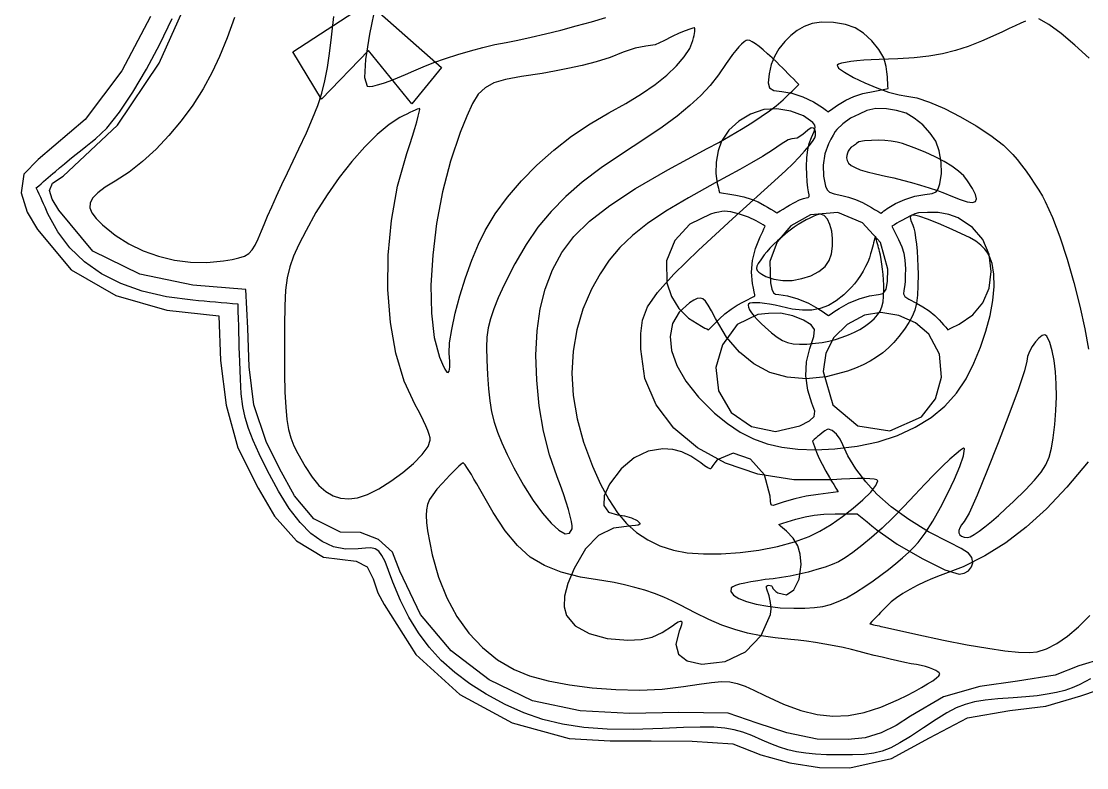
# Model space of a CAD drawing. Extents: x -68 to 38, y -28 to 81.
# Drawn here: x -67.96 to -34.13, y 12.7 to 36.39 of the extents above; entities that cross this region are included whole.
import ezdxf

# ---------------------------------------------------------------- set-up
doc = ezdxf.new("R2010")
doc.units = 0
for name, color, linetype in [('grapes', 7, 'CONTINUOUS'), ('outer', 7, 'CONTINUOUS'), ('rose', 7, 'CONTINUOUS'), ('uros_logo', 7, 'CONTINUOUS')]:
    doc.layers.add(name, color=color, linetype=linetype)

msp = doc.modelspace()

# ---------------------------------------------------------------- linework, layer by layer
at = {"layer": 'grapes', "color": 7}
for points in [[(-42.847232, 36.324034), (-43.094538, 36.226442), (-43.315867, 36.102482), (-43.519795, 35.946563), (-43.714896, 35.753021), (-43.905811, 35.516854), (-44.044498, 35.281957), (-44.141491, 35.026475), (-44.207338, 34.728396), (-44.23681, 34.446694), (-44.195096, 34.279848), (-44.059711, 34.195948), (-43.808183, 34.163193), (-43.492011, 34.111017), (-43.141195, 33.998331), (-42.802163, 33.843153), (-42.521332, 33.663527), (-42.476749, 33.62847), (-42.432164, 33.593386), (-42.387582, 33.558329), (-42.343, 33.523272), (-42.266004, 33.576241), (-42.189007, 33.629211), (-42.112011, 33.68218), (-42.035014, 33.73515), (-41.778781, 33.895038), (-41.524361, 34.012222), (-41.230361, 34.102418), (-40.855394, 34.181317), (-40.750502, 34.200367), (-40.645611, 34.219417), (-40.54072, 34.238467), (-40.435828, 34.257517), (-40.440961, 34.351073), (-40.446094, 34.44463), (-40.451227, 34.53816), (-40.45636, 34.631743), (-40.471706, 34.794991), (-40.498648, 34.962816), (-40.53334, 35.11556), (-40.571911, 35.233379), (-40.723981, 35.495661), (-40.951594, 35.769689), (-41.21624, 36.014879), (-41.479405, 36.19061), (-41.781112, 36.291673), (-42.166613, 36.353077), (-42.550491, 36.366491), (-42.847333, 36.323616), (-42.847317, 36.323634), (-42.847304, 36.323655), (-42.847288, 36.323692)], [(-44.384207, 33.592116), (-44.801873, 33.452469), (-45.175763, 33.229849), (-45.489022, 32.936929), (-45.724789, 32.58633), (-45.834382, 32.284895), (-45.896806, 31.928554), (-45.907177, 31.565811), (-45.860558, 31.245056), (-45.841428, 31.174254), (-45.822299, 31.103451), (-45.80317, 31.032649), (-45.78404, 30.961847), (-45.654765, 30.940151), (-45.525489, 30.918455), (-45.396217, 30.896759), (-45.266944, 30.875063), (-45.013767, 30.822199), (-44.780309, 30.751635), (-44.562787, 30.661994), (-44.357434, 30.551901), (-44.259334, 30.49282), (-44.161235, 30.433765), (-44.063138, 30.374683), (-43.965036, 30.315602), (-43.865605, 30.375477), (-43.766175, 30.435352), (-43.666742, 30.495227), (-43.567311, 30.555103), (-43.402317, 30.648104), (-43.247073, 30.724251), (-43.119023, 30.775686), (-43.035623, 30.794736), (-42.968753, 30.801615), (-42.93669, 30.829317), (-42.935367, 30.88771), (-42.961402, 30.986797), (-42.984474, 31.108293), (-43.003048, 31.297021), (-43.015245, 31.527182), (-43.019108, 31.772979), (-43.0108, 32.076827), (-42.984977, 32.314687), (-42.936677, 32.515924), (-42.860945, 32.709863), (-42.778197, 32.901395), (-42.745823, 33.020246), (-42.760772, 33.101394), (-42.820001, 33.179816), (-43.114453, 33.392435), (-43.521628, 33.544809), (-43.969004, 33.617781), (-44.384061, 33.592381), (-44.384038, 33.592381), (-44.384016, 33.592381), (-44.383993, 33.592381)], [(-41.112259, 33.564256), (-41.353824, 33.452416), (-41.629511, 33.320469), (-41.874844, 33.145103), (-42.064418, 32.963652), (-42.113236, 32.894225), (-42.1788, 32.784926), (-42.252518, 32.650729), (-42.32581, 32.506558), (-42.438155, 32.187978), (-42.493672, 31.831876), (-42.489571, 31.476831), (-42.42306, 31.161369), (-42.370085, 31.044291), (-42.288583, 30.968964), (-42.143369, 30.915386), (-41.899262, 30.86358), (-41.688347, 30.811881), (-41.465697, 30.73658), (-41.249393, 30.644505), (-41.057527, 30.542588), (-40.959489, 30.483559), (-40.861447, 30.424504), (-40.763409, 30.365476), (-40.665367, 30.306447), (-40.615594, 30.341875), (-40.565821, 30.377303), (-40.516047, 30.412757), (-40.466274, 30.448185), (-40.201146, 30.609633), (-39.903786, 30.742322), (-39.587537, 30.841223), (-39.265764, 30.90131), (-39.033537, 30.934198), (-38.905627, 30.980764), (-38.837917, 31.072098), (-38.7863, 31.239209), (-38.738712, 31.562821), (-38.748369, 31.926888), (-38.810536, 32.28389), (-38.920462, 32.586277), (-39.093092, 32.845753), (-39.332614, 33.103616), (-39.60206, 33.325072), (-39.864463, 33.475329), (-40.161897, 33.56751), (-40.488449, 33.614447), (-40.82643, 33.63191), (-41.11219, 33.564309), (-41.112206, 33.564282), (-41.112222, 33.564282), (-41.112235, 33.564256)], [(-46.075143, 30.277343), (-46.729081, 29.958415), (-47.208003, 29.440678), (-47.466165, 28.796285), (-47.457831, 28.097283), (-47.311686, 27.655297), (-47.083567, 27.281652), (-46.768576, 26.970079), (-46.361787, 26.714491), (-46.305849, 26.686234), (-46.249913, 26.65795), (-46.193975, 26.629693), (-46.138037, 26.601409), (-46.049589, 26.689859), (-45.961142, 26.778282), (-45.872694, 26.866733), (-45.784247, 26.955183), (-45.616622, 27.106392), (-45.42177, 27.256596), (-45.22387, 27.388411), (-45.047102, 27.484482), (-44.898255, 27.554226), (-44.776356, 27.614392), (-44.693992, 27.658551), (-44.663742, 27.680247), (-44.669298, 27.7175), (-44.684485, 27.804151), (-44.706975, 27.927235), (-44.734489, 28.073788), (-44.767215, 28.430684), (-44.737161, 28.807266), (-44.646663, 29.187816), (-44.498054, 29.556592), (-44.456822, 29.640227), (-44.415586, 29.723861), (-44.374351, 29.807496), (-44.333118, 29.891105), (-44.405016, 29.933147), (-44.476914, 29.975189), (-44.548812, 30.017231), (-44.62071, 30.059274), (-44.862452, 30.175558), (-45.14673, 30.276047), (-45.423336, 30.3455), (-45.642065, 30.368783), (-45.708663, 30.360581), (-45.812512, 30.340737), (-45.939401, 30.312083)], [(-42.893447, 30.249165), (-43.517578, 29.901688), (-43.958215, 29.393741), (-44.186185, 28.774484), (-44.172321, 28.093076), (-44.12501, 27.890405), (-44.076883, 27.77801), (-44.009081, 27.729777), (-43.902747, 27.719458), (-43.62357, 27.684718), (-43.295801, 27.590341), (-42.961193, 27.451065), (-42.661516, 27.281599), (-42.576802, 27.224873), (-42.492087, 27.168146), (-42.407373, 27.111419), (-42.322659, 27.054719), (-42.238333, 27.111313), (-42.154005, 27.167908), (-42.06968, 27.224529), (-41.985352, 27.281123), (-41.685489, 27.450853), (-41.349942, 27.590289), (-41.020496, 27.684718), (-40.73894, 27.719458), (-40.590739, 27.757955), (-40.49769, 27.889082), (-40.451148, 28.136335), (-40.442469, 28.523103), (-40.672194, 29.369108), (-41.244696, 30.000324), (-42.028834, 30.324465)], [(-39.469194, 30.311792), (-39.5796, 30.281365), (-39.716564, 30.218526), (-39.862659, 30.148676), (-40.000435, 30.07372), (-40.077895, 30.028317), (-40.155354, 29.982915), (-40.232813, 29.937512), (-40.310273, 29.892136), (-40.257875, 29.786409), (-40.205477, 29.680681), (-40.153079, 29.57498), (-40.100681, 29.469253), (-39.9953, 29.236314), (-39.93039, 29.030283), (-39.896745, 28.811473), (-39.88513, 28.540169), (-39.886453, 28.32919), (-39.895369, 28.128901), (-39.910159, 27.961949), (-39.929236, 27.850929), (-39.945561, 27.744752), (-39.904352, 27.662096), (-39.775746, 27.572773), (-39.529871, 27.446514), (-39.327105, 27.333934), (-39.129221, 27.200557), (-38.951005, 27.057312), (-38.807242, 26.915046), (-38.73899, 26.837496), (-38.67074, 26.759973), (-38.602488, 26.682424), (-38.534237, 26.604901), (-38.444747, 26.649483), (-38.355259, 26.694092), (-38.265767, 26.738674), (-38.176277, 26.783283), (-37.73977, 27.076706), (-37.421132, 27.458923), (-37.225933, 27.920832), (-37.15974, 28.45328), (-37.227497, 28.995437), (-37.427919, 29.46412), (-37.75723, 29.853163), (-38.211657, 30.156508), (-38.501243, 30.2625), (-38.840722, 30.327826), (-39.180002, 30.330471), (-39.468996, 30.311686), (-39.469015, 30.311686), (-39.46903, 30.311686), (-39.469049, 30.311686)], [(-44.568801, 27.088401), (-45.225814, 26.775293), (-45.686695, 26.127461), (-45.902251, 25.411075), (-45.82328, 24.664156), (-45.412449, 23.979045), (-44.774464, 23.535524), (-44.012856, 23.378017), (-43.231142, 23.551002), (-42.927478, 23.708244), (-42.780314, 23.848155), (-42.764306, 24.018997), (-42.854098, 24.269001), (-42.986443, 24.685641), (-43.042275, 25.137443), (-43.020288, 25.589616), (-42.919196, 26.00734), (-42.791614, 26.387202), (-42.770686, 26.612071), (-42.873405, 26.75918), (-43.116755, 26.905812), (-43.462497, 27.045247), (-43.85027, 27.125998), (-44.234291, 27.119648), (-44.568759, 27.088453), (-44.568767, 27.088453), (-44.568775, 27.088453), (-44.568785, 27.088453)], [(-41.177833, 27.068292), (-41.736795, 26.771985), (-42.151188, 26.363654), (-42.408789, 25.859888), (-42.497368, 25.277302), (-42.183189, 24.221403), (-41.398842, 23.556717), (-40.381599, 23.392384), (-39.368751, 23.837598), (-38.929688, 24.407775), (-38.738505, 25.104423), (-38.804299, 25.824804), (-39.136158, 26.466207), (-39.558224, 26.823235), (-40.094156, 27.058794), (-40.661505, 27.148567)], [(-42.615005, 23.262606), (-42.670623, 23.215034), (-42.726238, 23.167462), (-42.781854, 23.11989), (-42.837469, 23.072318), (-42.803589, 22.983603), (-42.769707, 22.894888), (-42.735824, 22.806147), (-42.701944, 22.717432), (-42.627916, 22.54421), (-42.526491, 22.334951), (-42.411035, 22.116008), (-42.294907, 21.913761), (-42.227022, 21.801577), (-42.159136, 21.689394), (-42.091249, 21.577211), (-42.023365, 21.465027), (-42.181898, 21.443596), (-42.340431, 21.422165), (-42.498964, 21.400734), (-42.657497, 21.379302), (-43.039399, 21.318554), (-43.394525, 21.24238), (-43.738565, 21.146945), (-44.087204, 21.028333), (-44.126968, 21.032037), (-44.154104, 21.079741), (-44.169635, 21.175044), (-44.174583, 21.321517), (-44.358402, 22.003269), (-44.805109, 22.493621), (-45.357574, 22.685365), (-45.858671, 22.471211), (-45.937395, 22.382073), (-46.001864, 22.299735), (-46.045422, 22.233377), (-46.061429, 22.192155), (-46.086962, 22.187657), (-46.156483, 22.220995), (-46.259382, 22.286241), (-46.385025, 22.377257), (-46.695813, 22.590803), (-46.981076, 22.729894), (-47.269797, 22.805406), (-47.590956, 22.82816), (-48.053326, 22.754977), (-48.494743, 22.539341), (-48.906467, 22.187049), (-49.279751, 21.70392), (-49.450749, 21.330063), (-49.460036, 21.021718), (-49.31574, 20.810078), (-49.025947, 20.726364), (-48.806343, 20.696572), (-48.582175, 20.631484), (-48.401787, 20.548458), (-48.313533, 20.464823), (-48.31983, 20.428866), (-48.365804, 20.402937), (-48.451095, 20.387327), (-48.575354, 20.382035), (-49.153294, 20.308216), (-49.631028, 20.072631), (-50.037129, 19.654167), (-50.400174, 19.031655), (-50.600638, 18.552918), (-50.70867, 18.144481), (-50.724413, 17.805444), (-50.648038, 17.534855), (-50.369996, 17.210343), (-49.928914, 16.962217), (-49.358698, 16.804129), (-48.693257, 16.749677), (-48.2766, 16.773225), (-47.927027, 16.849663), (-47.60776, 16.990898), (-47.282013, 17.208809), (-47.183, 17.278209), (-47.095312, 17.328453), (-47.028465, 17.354912), (-46.991976, 17.352266), (-46.98433, 17.313981), (-46.996183, 17.242305), (-47.025224, 17.147505), (-47.069113, 17.039819), (-47.1751, 16.626831), (-47.086017, 16.308009), (-46.809057, 16.093484), (-46.351397, 15.993366), (-45.607904, 16.070519), (-44.958861, 16.38614), (-44.461013, 16.899273), (-44.171104, 17.568907), (-44.151233, 17.745675), (-44.163536, 17.94689), (-44.206566, 18.160038), (-44.278831, 18.372578), (-44.295394, 18.428273), (-44.291134, 18.466267), (-44.265285, 18.487963), (-44.217083, 18.494842), (-44.17348, 18.48955), (-44.137753, 18.474998), (-44.113596, 18.453303), (-44.104706, 18.426791), (-44.09161, 18.391734), (-44.055928, 18.346623), (-44.003101, 18.297331), (-43.938572, 18.249679), (-43.664292, 18.188561), (-43.426699, 18.346543), (-43.259458, 18.682564), (-43.196231, 19.155533), (-43.221842, 19.476605), (-43.303374, 19.749205), (-43.447828, 19.989235), (-43.662228, 20.212596), (-43.723646, 20.266359), (-43.785063, 20.320096), (-43.846484, 20.373859), (-43.907901, 20.427623), (-43.770895, 20.468713), (-43.633891, 20.509829), (-43.496885, 20.550919), (-43.359881, 20.592008), (-43.065169, 20.669981), (-42.778956, 20.721204), (-42.471492, 20.749674), (-42.113029, 20.759463), (-41.938322, 20.759463), (-41.763615, 20.759463), (-41.588909, 20.759463), (-41.414202, 20.759463), (-41.258576, 20.633627), (-41.102948, 20.507792), (-40.947323, 20.381956), (-40.791695, 20.25612), (-40.142212, 19.802148), (-39.353733, 19.341773), (-38.629717, 18.98493), (-38.173644, 18.841552), (-38.017537, 18.873381), (-37.880219, 18.957016), (-37.78254, 19.07457), (-37.745347, 19.208211), (-37.773475, 19.373867), (-37.882076, 19.515446), (-38.107472, 19.664538), (-38.485987, 19.852763), (-39.146263, 20.193387), (-39.775095, 20.5787), (-40.335829, 20.984332), (-40.791822, 21.38589), (-41.141697, 21.773135), (-41.460935, 22.194669), (-41.716385, 22.602682), (-41.874891, 22.949234), (-41.959526, 23.131743), (-42.07666, 23.291922), (-42.204861, 23.405851), (-42.32269, 23.449587), (-42.367363, 23.43477), (-42.437374, 23.394051), (-42.523123, 23.333647), (-42.615018, 23.259801), (-42.614997, 23.259987), (-42.614981, 23.260172), (-42.61496, 23.260357)]]:
    msp.add_lwpolyline(points, close=True, dxfattribs=at)
at = {"layer": 'outer', "color": 7}
for points in [[(-33.603354, 16.1686), (-34.374588, 15.935555), (-35.127007, 15.639645), (-36.319921, 15.455495), (-37.519025, 15.276134), (-38.670063, 14.95366), (-39.71876, 14.340144), (-40.175793, 14.045954), (-40.653347, 13.805368), (-41.158929, 13.646407), (-41.700033, 13.597009), (-41.700033, 13.597009), (-41.700018, 13.597062), (-42.689861, 13.609233), (-43.651409, 13.811269), (-44.591182, 14.116333), (-45.515697, 14.437643), (-47.076797, 14.454576), (-48.648389, 14.428647), (-50.207041, 14.503445), (-51.729324, 14.822347), (-53.100418, 15.490473), (-54.307029, 16.408127), (-55.276832, 17.561842), (-55.937507, 18.938231), (-56.172494, 19.539999), (-56.613004, 19.950315), (-57.187801, 20.165659), (-57.825634, 20.182592), (-58.668332, 20.599046), (-59.280916, 21.329323), (-59.756042, 22.205649), (-60.186365, 23.060253), (-60.57643, 24.216402), (-60.727293, 25.426103), (-60.767596, 26.657659), (-60.825971, 27.879372), (-62.511235, 28.01632), (-64.197037, 28.364433), (-65.682508, 29.100583), (-66.76676, 30.401671), (-66.977508, 30.744121), (-67.065181, 31.019579), (-66.970592, 31.254581), (-66.63455, 31.475747), (-64.899458, 33.099198), (-63.581678, 35.064707), (-62.602939, 37.243609)], [(-63.853542, 36.547088), (-64.762327, 34.817454), (-65.933336, 33.27295), (-67.420201, 32.009279), (-67.881679, 31.541337), (-67.958813, 30.954385), (-67.772552, 30.339335), (-67.443847, 29.787176), (-66.37482, 28.509186), (-64.954412, 27.687338), (-63.339063, 27.230588), (-61.685216, 27.047919), (-61.635451, 25.623826), (-61.457849, 24.212989), (-61.08303, 22.851682), (-60.441595, 21.576311), (-59.918033, 20.682231), (-59.223311, 19.907214), (-58.358688, 19.387731), (-57.325426, 19.260255), (-56.972782, 19.083169), (-56.781292, 18.699735), (-56.638494, 18.252457), (-56.431908, 17.883893), (-55.425245, 16.298828), (-54.030479, 15.031791), (-52.367726, 14.126996), (-50.557104, 13.62868), (-49.258561, 13.553935), (-47.952853, 13.553935), (-46.651034, 13.551025), (-45.364165, 13.465009), (-44.470702, 13.115944), (-43.55032, 12.858266), (-42.608075, 12.713539), (-41.649009, 12.704199), (-40.323317, 12.999368), (-39.122842, 13.655932), (-37.916072, 14.289238), (-36.571502, 14.514663), (-35.420724, 14.658385), (-34.315962, 14.986706), (-33.218574, 15.35244)]]:
    msp.add_lwpolyline(points, dxfattribs=at)
at = {"layer": 'rose', "color": 7}
for points in [[(-56.699034, 36.954903), (-56.905766, 35.990564), (-57.032223, 35.182791), (-57.060743, 34.606158), (-56.97366, 34.335225), (-56.909793, 34.324377), (-56.799165, 34.338135), (-56.647858, 34.374542), (-56.461933, 34.431533), (-56.247467, 34.507125), (-56.010527, 34.599279), (-55.757189, 34.705959), (-55.493518, 34.825207), (-55.200243, 34.952842), (-54.862058, 35.083546), (-54.490978, 35.213615), (-54.099024, 35.339398), (-53.698218, 35.457137), (-53.300578, 35.563235), (-52.918126, 35.653908), (-52.562885, 35.725504), (-52.194033, 35.797577), (-51.772578, 35.889572), (-51.313275, 35.997734), (-50.830878, 36.118278), (-50.340145, 36.247408), (-49.855831, 36.381324), (-49.392689, 36.516267)], [(-61.187458, 36.51827), (-61.421567, 35.873433), (-61.660557, 35.28111), (-61.892935, 34.778058), (-62.184466, 34.248203), (-62.515222, 33.732345), (-62.87895, 33.237522), (-63.269387, 32.770744), (-63.680277, 32.339029), (-64.105362, 31.949404), (-64.538379, 31.608885), (-64.973076, 31.324458), (-65.293322, 31.126126), (-65.532135, 30.949967), (-65.691737, 30.788465), (-65.77434, 30.633975), (-65.782145, 30.478929), (-65.717391, 30.315787), (-65.582284, 30.136929), (-65.379034, 29.934787), (-64.980714, 29.611546), (-64.547777, 29.336326), (-64.085889, 29.110796), (-63.600722, 28.936647), (-63.097945, 28.815574), (-62.583228, 28.749269), (-62.062245, 28.739479), (-61.540656, 28.787819), (-61.26496, 28.833195), (-61.046422, 28.882672), (-60.874229, 28.944823), (-60.737553, 29.028193), (-60.625579, 29.141302), (-60.527485, 29.292749), (-60.432449, 29.491028), (-60.329653, 29.744737), (-60.247952, 29.946323), (-60.13782, 30.204424), (-60.004089, 30.508351), (-59.851596, 30.847494), (-59.685176, 31.211163), (-59.509664, 31.588697), (-59.329896, 31.969459), (-59.150704, 32.342812), (-58.906859, 32.858692), (-58.707591, 33.312769), (-58.546857, 33.725678), (-58.418605, 34.118028), (-58.316791, 34.510458), (-58.235363, 34.923552), (-58.168272, 35.378027), (-58.109474, 35.89444), (-58.03928, 36.542953)], [(-34.004452, 15.528335), (-34.167732, 15.440969), (-34.370559, 15.332411), (-34.588332, 15.238351), (-34.825549, 15.157786), (-35.086714, 15.089682), (-35.376327, 15.033035), (-35.698894, 14.986812), (-36.058912, 14.950009), (-36.460888, 14.921592), (-36.951772, 14.889287), (-37.35192, 14.849679), (-37.687499, 14.794037), (-37.984676, 14.713577), (-38.269614, 14.599594), (-38.568484, 14.443358), (-38.90745, 14.236084), (-39.31268, 13.969093), (-39.724142, 13.696969), (-40.06067, 13.489033), (-40.349164, 13.336686), (-40.616539, 13.231381), (-40.889697, 13.164574), (-41.195547, 13.127638), (-41.560995, 13.112028), (-42.012951, 13.109118), (-42.393752, 13.115203), (-42.736673, 13.133459), (-43.049511, 13.165156), (-43.340058, 13.211908), (-43.616111, 13.275302), (-43.885462, 13.356794), (-44.155903, 13.457918), (-44.435237, 13.580182), (-44.754949, 13.723083), (-45.040786, 13.831853), (-45.32039, 13.90972), (-45.621396, 13.959859), (-45.971447, 13.985523), (-46.398178, 13.990021), (-46.929233, 13.976263), (-47.59225, 13.947847), (-48.527967, 13.919219), (-49.355946, 13.929802), (-50.096464, 13.983512), (-50.769794, 14.084319), (-51.396206, 14.236136), (-51.995974, 14.442935), (-52.589368, 14.708629), (-53.196663, 15.037162), (-53.719784, 15.368156), (-54.193655, 15.724999), (-54.621015, 16.110973), (-55.004626, 16.529412), (-55.347241, 16.983595), (-55.651612, 17.476858), (-55.920489, 18.01248), (-56.156627, 18.593796), (-56.293708, 18.964636), (-56.40637, 19.243745), (-56.506877, 19.44295), (-56.607493, 19.574051), (-56.720475, 19.648901), (-56.858088, 19.679328), (-57.032588, 19.676683), (-57.256241, 19.653664), (-57.661818, 19.644668), (-58.044651, 19.718593), (-58.409839, 19.879803), (-58.762481, 20.132639), (-59.107678, 20.481518), (-59.450525, 20.93086), (-59.796121, 21.48503), (-60.14957, 22.148446), (-60.402943, 22.664648), (-60.599197, 23.093775), (-60.746292, 23.467288), (-60.852181, 23.816643), (-60.924812, 24.173249), (-60.97214, 24.568642), (-61.002128, 25.034203), (-61.022739, 25.601416), (-61.029433, 25.827741), (-61.036127, 26.054039), (-61.042821, 26.280337), (-61.049515, 26.506661), (-61.056209, 26.732959), (-61.062903, 26.959257), (-61.069597, 27.185582), (-61.076291, 27.41188), (-61.255819, 27.42802), (-61.435346, 27.444159), (-61.614871, 27.460299), (-61.794396, 27.476438), (-61.973924, 27.492578), (-62.153449, 27.508717), (-62.332977, 27.524857), (-62.512502, 27.540997), (-63.352279, 27.652307), (-64.115765, 27.829551), (-64.803274, 28.072915), (-65.415118, 28.382583), (-65.951611, 28.758715), (-66.413062, 29.201521), (-66.799785, 29.711188), (-67.112091, 30.2879), (-67.158473, 30.39077), (-67.204854, 30.493614), (-67.251236, 30.596483), (-67.297617, 30.699327), (-67.343996, 30.802171), (-67.39038, 30.90504), (-67.436759, 31.007884), (-67.48314, 31.110754), (-67.407525, 31.175603), (-67.331912, 31.240426), (-67.2563, 31.305276), (-67.180687, 31.370125), (-67.105072, 31.434974), (-67.029459, 31.499797), (-66.953847, 31.564647), (-66.878234, 31.629496), (-66.743048, 31.74414), (-66.590513, 31.871325), (-66.42585, 32.006792), (-66.254291, 32.146306), (-66.081063, 32.285662), (-65.911394, 32.420621), (-65.750512, 32.546933), (-65.603644, 32.660413), (-65.244358, 33.00572), (-64.841663, 33.512583), (-64.414289, 34.147635), (-63.980965, 34.877541), (-63.560421, 35.66883), (-63.171386, 36.488239)], [(-36.072512, 36.399144), (-36.219916, 36.331267), (-36.392755, 36.251456), (-36.586171, 36.161934), (-36.795313, 36.064964), (-37.015314, 35.962729), (-37.468514, 35.76154), (-37.889788, 35.597181), (-38.296498, 35.46608), (-38.706009, 35.36448), (-39.135682, 35.288756), (-39.602875, 35.235231), (-40.124956, 35.200227), (-40.719282, 35.180119), (-40.969752, 35.171652), (-41.207036, 35.157894), (-41.425677, 35.139637), (-41.620227, 35.117412), (-41.785237, 35.092012), (-41.915248, 35.06431), (-42.004815, 35.034942), (-42.048484, 35.004621), (-42.006011, 34.911302), (-41.821342, 34.775915), (-41.532203, 34.615207), (-41.176315, 34.446059), (-40.791407, 34.285192), (-40.415196, 34.149461), (-40.085409, 34.055666), (-39.839767, 34.020609), (-39.525053, 33.970788), (-39.11479, 33.833337), (-38.641578, 33.626221), (-38.13801, 33.3673), (-37.636686, 33.074486), (-37.170196, 32.765664), (-36.771141, 32.458774), (-36.472117, 32.17168), (-36.335894, 32.00994), (-36.193318, 31.828701), (-36.04862, 31.634073), (-35.906031, 31.432223), (-35.769773, 31.229287), (-35.64408, 31.031379), (-35.533175, 30.844663), (-35.44129, 30.67525), (-35.214661, 30.172277), (-34.981029, 29.549898), (-34.75082, 28.846424), (-34.534471, 28.100061), (-34.342412, 27.349068), (-34.18508, 26.63173), (-34.07291, 25.986279)], [(-34.050561, 35.229622), (-34.498654, 35.638959), (-34.939106, 36.004983), (-35.333599, 36.294231), (-35.643818, 36.473253)], [(-34.083044, 22.409801), (-34.754408, 21.609357), (-35.405132, 20.921044), (-36.047506, 20.334569), (-36.693817, 19.839613), (-37.356352, 19.425858), (-38.047401, 19.083011), (-38.779251, 18.800727), (-39.01904, 18.711853), (-39.264407, 18.606311), (-39.508432, 18.488042), (-39.744189, 18.360989), (-39.964769, 18.229068), (-40.163247, 18.096195), (-40.332707, 17.966337), (-40.466226, 17.843359), (-40.534856, 17.771736), (-40.603489, 17.700087), (-40.672122, 17.628464), (-40.740755, 17.556815), (-40.809385, 17.485166), (-40.878021, 17.413543), (-40.946651, 17.341894), (-41.015284, 17.270271), (-40.956433, 17.256778), (-40.897582, 17.243284), (-40.838728, 17.22979), (-40.779876, 17.216296), (-40.721025, 17.202803), (-40.662174, 17.189309), (-40.603323, 17.175815), (-40.544469, 17.162321), (-39.551432, 16.940627), (-38.677204, 16.755657), (-37.91771, 16.60675), (-37.268875, 16.493243), (-36.72663, 16.414503), (-36.286895, 16.369842), (-35.945604, 16.358729), (-35.698677, 16.380425), (-35.398589, 16.473796), (-35.074652, 16.642257), (-34.734054, 16.879112), (-34.383997, 17.177667), (-34.031672, 17.531256)]]:
    msp.add_lwpolyline(points, dxfattribs=at)
for points in [[(-48.126824, 35.60152), (-48.459929, 35.545958), (-48.842628, 35.412026), (-49.261397, 35.248884), (-49.702717, 35.105665), (-50.153066, 34.993508), (-50.598929, 34.893125), (-51.026787, 34.808035), (-51.423111, 34.741784), (-52.078209, 34.64193), (-52.577919, 34.547632), (-52.952749, 34.436904), (-53.233199, 34.287626), (-53.449771, 34.077838), (-53.632974, 33.785474), (-53.813309, 33.38852), (-54.021282, 32.864936), (-54.331177, 31.954484), (-54.582288, 30.979441), (-54.771407, 29.974845), (-54.895324, 28.975699), (-54.950834, 28.017008), (-54.934721, 27.13375), (-54.843786, 26.361008), (-54.674821, 25.733734), (-54.582299, 25.507621), (-54.505408, 25.350512), (-54.44408, 25.262485), (-54.398236, 25.243435), (-54.367801, 25.293626), (-54.35272, 25.41298), (-54.352879, 25.601496), (-54.368198, 25.859253), (-54.357879, 26.184002), (-54.292059, 26.616463), (-54.179698, 27.125918), (-54.029754, 27.681596), (-53.851186, 28.252779), (-53.652961, 28.808694), (-53.444032, 29.318652), (-53.233366, 29.751907), (-52.911477, 30.281338), (-52.523346, 30.809738), (-52.077825, 31.328638), (-51.583769, 31.829706), (-51.050022, 32.304501), (-50.485447, 32.74463), (-49.898889, 33.14169), (-49.299206, 33.487262), (-48.757128, 33.787432), (-48.267839, 34.089718), (-47.834711, 34.391264), (-47.461104, 34.689131), (-47.150388, 34.980411), (-46.905929, 35.262272), (-46.731092, 35.53175), (-46.629241, 35.785961), (-46.609265, 35.867374), (-46.593231, 35.943309), (-46.581272, 36.012127), (-46.573546, 36.072161), (-46.570239, 36.12177), (-46.571562, 36.15923), (-46.577594, 36.182937), (-46.588548, 36.191218), (-46.631717, 36.17918), (-46.73011, 36.144691), (-46.877417, 36.090126), (-47.06733, 36.017974), (-47.293535, 35.907775), (-47.549726, 35.76961), (-47.829589, 35.651474), (-48.126816, 35.601415), (-48.126819, 35.601415), (-48.126822, 35.601415), (-48.126824, 35.601415), (-48.126827, 35.601415), (-48.126832, 35.601415), (-48.126832, 35.601415), (-48.126838, 35.601415)], [(-45.573583, 35.05677), (-45.820606, 34.694264), (-46.084691, 34.359275), (-46.380834, 34.038733), (-46.724049, 33.719645), (-47.129335, 33.388969), (-47.611705, 33.033687), (-48.186152, 32.640807), (-48.867689, 32.197239), (-49.547433, 31.741124), (-50.144499, 31.291438), (-50.670126, 30.83564), (-51.135554, 30.361243), (-51.552029, 29.855809), (-51.930796, 29.306799), (-52.283094, 28.701723), (-52.620165, 28.028121), (-52.810406, 27.612275), (-52.956083, 27.263158), (-53.061876, 26.955871), (-53.132462, 26.665517), (-53.172517, 26.367199), (-53.186725, 26.036047), (-53.17974, 25.647189), (-53.156272, 25.175702), (-53.124879, 24.73054), (-53.082847, 24.343799), (-53.024927, 23.997063), (-52.94588, 23.671996), (-52.840465, 23.350183), (-52.703437, 23.013263), (-52.529556, 22.64282), (-52.313582, 22.220518), (-52.006197, 21.6709), (-51.69937, 21.186897), (-51.403773, 20.77973), (-51.130075, 20.460537), (-50.888955, 20.24051), (-50.691081, 20.13084), (-50.547124, 20.142746), (-50.467762, 20.287288), (-50.46591, 20.377431), (-50.485727, 20.514115), (-50.525089, 20.690645), (-50.582035, 20.900195), (-50.654592, 21.136071), (-50.740806, 21.391473), (-50.838708, 21.659681), (-50.946337, 21.933948), (-51.187643, 22.630173), (-51.376674, 23.389632), (-51.51186, 24.187589), (-51.591627, 24.99933), (-51.614407, 25.800145), (-51.578625, 26.565319), (-51.482714, 27.270143), (-51.325096, 27.889929), (-51.087733, 28.50527), (-50.792805, 29.053487), (-50.411011, 29.559952), (-49.913052, 30.050093), (-49.269628, 30.549255), (-48.451439, 31.082893), (-47.429184, 31.67638), (-46.17356, 32.355116), (-45.808437, 32.552992), (-45.445117, 32.75942), (-45.093168, 32.968308), (-44.762169, 33.173572), (-44.46169, 33.369152), (-44.201314, 33.548936), (-43.990607, 33.706893), (-43.839147, 33.836909), (-43.767241, 33.905991), (-43.695335, 33.975101), (-43.623429, 34.04421), (-43.551526, 34.113319), (-43.47962, 34.182428), (-43.407715, 34.251537), (-43.335809, 34.320646), (-43.263906, 34.389755), (-43.35184, 34.477703), (-43.439777, 34.565624), (-43.527716, 34.653571), (-43.615653, 34.741519), (-43.703588, 34.82944), (-43.791524, 34.917387), (-43.879464, 35.005308), (-43.967401, 35.093256), (-44.113099, 35.23457), (-44.257485, 35.366412), (-44.396798, 35.485871), (-44.527275, 35.59009), (-44.645141, 35.676186), (-44.746641, 35.741247), (-44.828003, 35.782389), (-44.885465, 35.796677), (-44.938228, 35.781596), (-45.006134, 35.73831), (-45.08635, 35.669889), (-45.176065, 35.579348), (-45.27245, 35.469731), (-45.372687, 35.344081), (-45.473951, 35.205413)], [(-55.941497, 33.33846), (-56.282204, 33.120047), (-56.657505, 32.80514), (-57.054567, 32.409223), (-57.460554, 31.947737), (-57.862634, 31.436112), (-58.247965, 30.889853), (-58.603718, 30.324386), (-58.917054, 29.755188), (-59.142232, 29.306243), (-59.312177, 28.934848), (-59.434597, 28.598113), (-59.517202, 28.25307), (-59.567706, 27.856777), (-59.59382, 27.366319), (-59.603266, 26.738701), (-59.603531, 25.931034), (-59.599139, 25.207505), (-59.586756, 24.619521), (-59.563473, 24.144541), (-59.526346, 23.760022), (-59.472432, 23.443369), (-59.398791, 23.172092), (-59.302477, 22.923595), (-59.180552, 22.675363), (-58.948179, 22.264148), (-58.72562, 21.928709), (-58.507219, 21.664841), (-58.287327, 21.46844), (-58.060283, 21.335276), (-57.820438, 21.261192), (-57.562133, 21.242142), (-57.279717, 21.27376), (-56.965413, 21.374037), (-56.602879, 21.5548), (-56.219892, 21.794116), (-55.844239, 22.06997), (-55.503702, 22.36043), (-55.226064, 22.643508), (-55.03911, 22.897243), (-54.970617, 23.099676), (-54.980354, 23.175717), (-55.008302, 23.279169), (-55.052487, 23.405481), (-55.110949, 23.550023), (-55.181731, 23.708217), (-55.262868, 23.875487), (-55.352405, 24.047228), (-55.44838, 24.218836), (-55.799686, 24.974063), (-56.062248, 25.85613), (-56.235089, 26.8362), (-56.317232, 27.885378), (-56.307707, 28.9748), (-56.205504, 30.075598), (-56.009662, 31.158908), (-55.719194, 32.19581), (-55.623937, 32.483169), (-55.537976, 32.751271), (-55.462988, 32.994211), (-55.400641, 33.206116), (-55.352612, 33.381164), (-55.320576, 33.513456), (-55.306209, 33.597143), (-55.311183, 33.626327), (-55.337324, 33.620506), (-55.383679, 33.603573), (-55.447653, 33.576982), (-55.526662, 33.541766), (-55.618121, 33.499115), (-55.71944, 33.450247), (-55.828039, 33.396325)], [(-43.485298, 32.665466), (-43.610515, 32.628054), (-43.824269, 32.492217), (-44.102576, 32.302172), (-44.421452, 32.102121), (-44.768572, 31.904239), (-45.140941, 31.695033), (-45.528569, 31.480245), (-45.921462, 31.265588), (-46.776423, 30.790053), (-47.486655, 30.364788), (-48.072505, 29.972305), (-48.554319, 29.595115), (-48.952451, 29.215703), (-49.287242, 28.816579), (-49.579045, 28.380228), (-49.848208, 27.889188), (-50.123227, 27.254665), (-50.318783, 26.598789), (-50.434874, 25.922567), (-50.471508, 25.226925), (-50.428685, 24.512921), (-50.306408, 23.781454), (-50.104687, 23.033556), (-49.823523, 22.270181), (-49.567631, 21.700506), (-49.305519, 21.211715), (-49.03081, 20.797246), (-48.737128, 20.450456), (-48.418088, 20.164812), (-48.067317, 19.933699), (-47.678435, 19.750581), (-47.245064, 19.608817), (-46.810197, 19.527008), (-46.297538, 19.488934), (-45.731129, 19.492109), (-45.135028, 19.534178), (-44.533278, 19.612706), (-43.949936, 19.725287), (-43.409051, 19.869458), (-42.934672, 20.042813), (-42.60231, 20.209024), (-42.244207, 20.426088), (-41.881958, 20.676384), (-41.537153, 20.942343), (-41.231388, 21.206371), (-40.986249, 21.450872), (-40.823332, 21.658252), (-40.764226, 21.810917), (-40.793624, 21.837508), (-40.877878, 21.858145), (-41.01108, 21.872433), (-41.187324, 21.88037), (-41.4007, 21.88037), (-41.645302, 21.875078), (-41.915222, 21.863172), (-42.204554, 21.844122), (-43.427543, 21.844149), (-44.56515, 22.023907), (-45.594003, 22.367494), (-46.490723, 22.858958), (-47.231935, 23.482422), (-47.794259, 24.221932), (-48.154322, 25.06164), (-48.288747, 25.985591), (-48.287159, 26.487664), (-48.231986, 26.91367), (-48.072325, 27.32724), (-47.757199, 27.79206), (-47.235621, 28.371735), (-46.456605, 29.129925), (-45.369166, 30.130314), (-43.922326, 31.436509), (-43.68431, 31.656272), (-43.462259, 31.871748), (-43.261038, 32.077462), (-43.085503, 32.267962), (-42.940516, 32.43774), (-42.830936, 32.581382), (-42.761626, 32.693406), (-42.737443, 32.768363), (-42.743476, 32.882425), (-42.764828, 32.961562), (-42.806341, 33.005006), (-42.872836, 33.01215), (-42.984281, 32.940712), (-43.14047, 32.803843), (-43.315968, 32.684146), (-43.485341, 32.664038), (-43.485343, 32.664038), (-43.485349, 32.664038), (-43.485349, 32.664038), (-43.485351, 32.664038), (-43.485357, 32.664038), (-43.485357, 32.664038), (-43.485362, 32.664038)], [(-41.438715, 32.519919), (-41.4652, 32.489042), (-41.527713, 32.447053), (-41.600831, 32.395835), (-41.659137, 32.337203), (-41.697327, 32.273068), (-41.72619, 32.205256), (-41.744446, 32.135644), (-41.750823, 32.066111), (-41.7359, 31.97655), (-41.688619, 31.895164), (-41.605276, 31.820208), (-41.482154, 31.749908), (-41.315544, 31.682465), (-41.101731, 31.616161), (-40.837, 31.549195), (-40.517635, 31.479848), (-40.252795, 31.421666), (-39.972633, 31.352874), (-39.685655, 31.275986), (-39.40035, 31.193569), (-39.12522, 31.108188), (-38.86876, 31.022357), (-38.639472, 30.938616), (-38.445847, 30.859532), (-38.147376, 30.737374), (-37.917916, 30.664508), (-37.755994, 30.642283), (-37.66012, 30.671969), (-37.628819, 30.754863), (-37.660617, 30.892314), (-37.754031, 31.085619), (-37.907579, 31.3361), (-38.029076, 31.487018), (-38.196118, 31.64045), (-38.405496, 31.794622), (-38.654, 31.947657), (-38.938414, 32.097729), (-39.25553, 32.243064), (-39.602142, 32.381785), (-39.97503, 32.512061), (-40.147729, 32.558601), (-40.336382, 32.592177), (-40.534481, 32.612814), (-40.735508, 32.620487), (-40.958073, 32.614931), (-41.187284, 32.59641), (-41.366418, 32.564766), (-41.438734, 32.519946), (-41.438734, 32.519946), (-41.438734, 32.519946), (-41.438734, 32.519946), (-41.438734, 32.519946), (-41.438734, 32.519946), (-41.438734, 32.519946), (-41.438734, 32.519972)], [(-39.652492, 29.926638), (-39.61883, 29.832446), (-39.587357, 29.696662), (-39.558769, 29.525636), (-39.533766, 29.325796), (-39.513023, 29.10352), (-39.497254, 28.865209), (-39.487146, 28.617268), (-39.483389, 28.3661), (-39.487173, 28.003224), (-39.502651, 27.702472), (-39.534279, 27.449371), (-39.586489, 27.229476), (-39.663719, 27.02834), (-39.770404, 26.831517), (-39.910985, 26.62456), (-40.089899, 26.39297), (-40.252797, 26.203343), (-40.423853, 26.030967), (-40.604926, 25.874572), (-40.797884, 25.732967), (-41.004595, 25.604829), (-41.226916, 25.488915), (-41.466716, 25.383982), (-41.725862, 25.288732), (-42.400097, 25.112043), (-43.036801, 25.047643), (-43.63323, 25.094475), (-44.186637, 25.251399), (-44.694283, 25.517358), (-45.153419, 25.891241), (-45.561306, 26.371962), (-45.915194, 26.958411), (-46.041588, 27.201272), (-46.145421, 27.382988), (-46.23457, 27.508374), (-46.316911, 27.582245), (-46.400315, 27.609365), (-46.492663, 27.594548), (-46.60183, 27.542637), (-46.735691, 27.458367), (-47.06987, 27.160103), (-47.275649, 26.80191), (-47.355292, 26.39379), (-47.311053, 25.945718), (-47.145194, 25.467616), (-46.859981, 24.969459), (-46.457664, 24.461221), (-45.940515, 23.952877), (-45.536692, 23.626038), (-45.13012, 23.357591), (-44.711748, 23.144814), (-44.272532, 22.985005), (-43.803417, 22.875547), (-43.295359, 22.813714), (-42.739306, 22.796781), (-42.126211, 22.822181), (-41.4159, 22.905128), (-40.75041, 23.048796), (-40.134383, 23.250753), (-39.572475, 23.50851), (-39.06933, 23.819554), (-38.6296, 24.181398), (-38.257935, 24.591581), (-37.958985, 25.047617), (-37.711994, 25.541911), (-37.500534, 26.050202), (-37.327374, 26.56016), (-37.195292, 27.059534), (-37.107056, 27.536022), (-37.065434, 27.9774), (-37.073213, 28.371312), (-37.133141, 28.70556), (-37.192768, 28.878915), (-37.268163, 29.030839), (-37.365488, 29.166649), (-37.490895, 29.291612), (-37.650542, 29.410992), (-37.850588, 29.530081), (-38.097185, 29.654144), (-38.396495, 29.788446), (-38.836637, 29.975216), (-39.177539, 30.111555), (-39.428372, 30.198444), (-39.598303, 30.236888), (-39.696509, 30.227893), (-39.732158, 30.172515), (-39.714431, 30.071736)], [(-43.415771, 29.856603), (-43.544237, 29.763681), (-43.677822, 29.658695), (-43.812617, 29.545241), (-43.944716, 29.42692), (-44.070213, 29.307354), (-44.185206, 29.190118), (-44.285787, 29.07886), (-44.368049, 28.977155), (-44.478017, 28.827983), (-44.555794, 28.711407), (-44.60084, 28.620338), (-44.612587, 28.54763), (-44.590521, 28.48622), (-44.534099, 28.429044), (-44.442762, 28.368931), (-44.315968, 28.298842), (-44.06467, 28.204757), (-43.778965, 28.164117), (-43.475996, 28.172583), (-43.172908, 28.22595), (-42.886835, 28.319903), (-42.634925, 28.450158), (-42.434321, 28.6124), (-42.302161, 28.802371), (-42.231565, 29.01626), (-42.197162, 29.253459), (-42.195839, 29.498066), (-42.224723, 29.734021), (-42.280698, 29.945371), (-42.36074, 30.116106), (-42.461811, 30.2303), (-42.580884, 30.271893), (-42.639553, 30.263426), (-42.718123, 30.239084), (-42.81317, 30.200693), (-42.921268, 30.149867), (-43.038997, 30.088325), (-43.162928, 30.017787), (-43.289639, 29.939947), (-43.415705, 29.856523), (-43.4157, 29.856523), (-43.415695, 29.856523), (-43.415692, 29.856523), (-43.415687, 29.856523), (-43.415681, 29.856523), (-43.415679, 29.856523), (-43.415671, 29.856523)], [(-41.592666, 27.956128), (-41.839834, 27.712261), (-42.083515, 27.519618), (-42.330318, 27.376399), (-42.586848, 27.280753), (-42.85971, 27.230879), (-43.155517, 27.225058), (-43.480875, 27.261306), (-43.842385, 27.337903), (-44.022672, 27.379707), (-44.196403, 27.413176), (-44.359373, 27.438047), (-44.507389, 27.453922), (-44.636249, 27.460272), (-44.741759, 27.457097), (-44.819716, 27.443868), (-44.865926, 27.42032), (-44.880451, 27.379945), (-44.867593, 27.318667), (-44.829519, 27.23953), (-44.768403, 27.145577), (-44.686414, 27.039797), (-44.585724, 26.925258), (-44.4685, 26.804979), (-44.336913, 26.682001), (-44.132001, 26.5051), (-43.952904, 26.368364), (-43.787371, 26.267901), (-43.623149, 26.199824), (-43.447992, 26.160242), (-43.249655, 26.145161), (-43.015883, 26.150982), (-42.734424, 26.173472), (-42.531396, 26.200538), (-42.319627, 26.24266), (-42.104806, 26.297879), (-41.892626, 26.364263), (-41.688775, 26.43988), (-41.498942, 26.522748), (-41.328821, 26.610986), (-41.184099, 26.702585), (-41.013665, 26.830987), (-40.87628, 26.952378), (-40.768788, 27.072764), (-40.688048, 27.198123), (-40.630911, 27.334384), (-40.594229, 27.487577), (-40.574861, 27.663631), (-40.569649, 27.868524), (-40.572877, 28.024496), (-40.581079, 28.189411), (-40.5937, 28.358268), (-40.610183, 28.526067), (-40.630001, 28.687833), (-40.65257, 28.838539), (-40.677361, 28.973186), (-40.703819, 29.086824), (-40.72025, 29.148287), (-40.736681, 29.209776), (-40.753111, 29.271239), (-40.769542, 29.332728), (-40.785972, 29.394191), (-40.802403, 29.45568), (-40.818834, 29.517143), (-40.835264, 29.578632), (-40.854208, 29.50775), (-40.873153, 29.436894), (-40.892097, 29.366039), (-40.911067, 29.295157), (-40.930012, 29.224302), (-40.948956, 29.153446), (-40.967926, 29.082565), (-40.98687, 29.011709), (-41.026595, 28.887858), (-41.081573, 28.753026), (-41.149317, 28.61158), (-41.227348, 28.467832), (-41.313173, 28.326095), (-41.404314, 28.190734), (-41.498286, 28.066036)], [(-36.028747, 25.606152), (-36.10474, 25.295558), (-36.307014, 24.693948), (-36.597, 23.900305), (-36.936133, 23.013527), (-37.285845, 22.132624), (-37.607571, 21.356575), (-37.862745, 20.784308), (-38.012799, 20.514829), (-38.100656, 20.413997), (-38.158809, 20.319832), (-38.187688, 20.234398), (-38.18773, 20.159812), (-38.159372, 20.098137), (-38.103048, 20.051491), (-38.019194, 20.02199), (-37.908246, 20.011671), (-37.825945, 20.034955), (-37.703046, 20.101841), (-37.545537, 20.207622), (-37.359402, 20.347586), (-37.150633, 20.517025), (-36.925221, 20.711256), (-36.689144, 20.925621), (-36.448394, 21.155359), (-36.071998, 21.527363), (-35.784378, 21.828115), (-35.571558, 22.083755), (-35.419557, 22.320425), (-35.314406, 22.564212), (-35.24212, 22.841231), (-35.188727, 23.177595), (-35.140247, 23.59942), (-35.103467, 24.040401), (-35.087592, 24.471566), (-35.091905, 24.884898), (-35.115718, 25.272407), (-35.158292, 25.626155), (-35.218913, 25.938125), (-35.296875, 26.200353), (-35.391458, 26.404823), (-35.454413, 26.445384), (-35.543303, 26.41919), (-35.647543, 26.339709), (-35.756557, 26.220144), (-35.859763, 26.073724), (-35.946581, 25.913704), (-36.006429, 25.753366)], [(-42.008643, 19.240888), (-42.204313, 19.155665), (-42.435321, 19.071131), (-42.693147, 18.989428), (-42.969271, 18.912804), (-43.255169, 18.843483), (-43.542321, 18.783661), (-43.822203, 18.73556), (-44.086297, 18.701376), (-44.335058, 18.672351), (-44.571, 18.639014), (-44.788681, 18.602527), (-44.982662, 18.564084), (-45.1475, 18.524872), (-45.27776, 18.486058), (-45.367994, 18.448805), (-45.412764, 18.414303), (-45.430491, 18.297357), (-45.347592, 18.182528), (-45.176417, 18.073917), (-44.929296, 17.975545), (-44.618561, 17.891407), (-44.256545, 17.825579), (-43.85558, 17.782081), (-43.427995, 17.764883), (-43.072043, 17.768058), (-42.769426, 17.785256), (-42.503406, 17.821927), (-42.257246, 17.883205), (-42.014213, 17.974327), (-41.757572, 18.100507), (-41.470582, 18.266957), (-41.136511, 18.478914), (-40.902762, 18.637082), (-40.662946, 18.810384), (-40.423864, 18.993185), (-40.192319, 19.179822), (-39.975117, 19.364712), (-39.779061, 19.542195), (-39.610958, 19.70666), (-39.477611, 19.852445), (-39.255808, 20.149096), (-39.014185, 20.528985), (-38.768017, 20.961287), (-38.532578, 21.4151), (-38.323152, 21.859653), (-38.155009, 22.264016), (-38.043429, 22.597391), (-38.003689, 22.828928), (-38.03618, 22.842421), (-38.128734, 22.7876), (-38.274874, 22.670495), (-38.468117, 22.497087), (-38.701977, 22.273382), (-38.969973, 22.005439), (-39.265627, 21.699263), (-39.582449, 21.360887), (-39.932713, 20.990894), (-40.282859, 20.639237), (-40.626238, 20.311788), (-40.956192, 20.014317), (-41.266067, 19.752671), (-41.549208, 19.532643), (-41.798959, 19.360082)], [(-54.582651, 21.738157), (-54.759829, 21.540222), (-54.895647, 21.368984), (-54.993903, 21.212218), (-55.0584, 21.057675), (-55.092939, 20.893104), (-55.101326, 20.706282), (-55.087356, 20.484905), (-55.054829, 20.21675), (-54.914803, 19.456549), (-54.711646, 18.748472), (-54.447856, 18.096486), (-54.12594, 17.504586), (-53.748401, 16.976822), (-53.317742, 16.517162), (-52.836467, 16.129653), (-52.307076, 15.818265), (-51.819417, 15.623241), (-51.226343, 15.459437), (-50.55423, 15.3295), (-49.829452, 15.236049), (-49.07838, 15.181757), (-48.327389, 15.169322), (-47.602854, 15.201204), (-46.931146, 15.280182), (-46.429951, 15.359716), (-46.037207, 15.412712), (-45.72417, 15.435995), (-45.462101, 15.42647), (-45.222258, 15.380935), (-44.975902, 15.296269), (-44.694288, 15.169295), (-44.348679, 14.996866), (-43.751136, 14.717757), (-43.201192, 14.514637), (-42.68459, 14.387081), (-42.187078, 14.334667), (-41.694406, 14.356892), (-41.192317, 14.453439), (-40.666563, 14.62383), (-40.102887, 14.867591), (-39.839383, 14.996999), (-39.593557, 15.124739), (-39.370791, 15.247559), (-39.176465, 15.362123), (-39.015953, 15.465126), (-38.894641, 15.553311), (-38.81791, 15.623346), (-38.791136, 15.671924), (-38.806218, 15.710289), (-38.849501, 15.750981), (-38.917927, 15.792733), (-39.008465, 15.834352), (-39.118082, 15.874595), (-39.243735, 15.912192), (-39.382401, 15.9459), (-39.531033, 15.974501), (-39.701819, 16.005484), (-39.903966, 16.046018), (-40.129983, 16.094384), (-40.372389, 16.148862), (-40.623698, 16.207731), (-40.876423, 16.269274), (-41.123078, 16.331768), (-41.356181, 16.393522), (-41.596327, 16.454535), (-41.863183, 16.514886), (-42.147841, 16.573068), (-42.441401, 16.627493), (-42.734961, 16.676573), (-43.019619, 16.718721), (-43.286475, 16.752429), (-43.526618, 16.775977), (-44.017367, 16.825057), (-44.469051, 16.891494), (-44.89359, 16.979045), (-45.302917, 17.091387), (-45.708957, 17.232224), (-46.123635, 17.405288), (-46.558883, 17.61423), (-47.026624, 17.862779), (-47.280219, 17.992928), (-47.555547, 18.115694), (-47.848882, 18.229915), (-48.156503, 18.334425), (-48.47468, 18.428061), (-48.799691, 18.509579), (-49.127809, 18.577868), (-49.455307, 18.631711), (-50.196911, 18.756118), (-50.81721, 18.911772), (-51.341357, 19.117248), (-51.794507, 19.391065), (-52.201806, 19.751771), (-52.58841, 20.217914), (-52.979469, 20.808067), (-53.40013, 21.540751), (-53.49375, 21.709211), (-53.583658, 21.866347), (-53.667703, 22.008772), (-53.743731, 22.132994), (-53.809594, 22.2356), (-53.86314, 22.313175), (-53.902214, 22.362229), (-53.924677, 22.379427), (-53.949865, 22.366462), (-53.996744, 22.328945), (-54.062631, 22.269625), (-54.144821, 22.191176), (-54.240619, 22.096164), (-54.347325, 21.987262), (-54.462233, 21.867088)]]:
    msp.add_lwpolyline(points, close=True, dxfattribs=at)
at = {"layer": 'uros_logo', "color": 7}
msp.add_lwpolyline([(-54.615616, 34.925865), (-55.558104, 33.772019), (-56.929559, 35.468573), (-58.428612, 33.927413), (-59.33932, 35.421448), (-56.93881, 36.975857)], close=True, dxfattribs=at)

doc.saveas('drawing.dxf')
